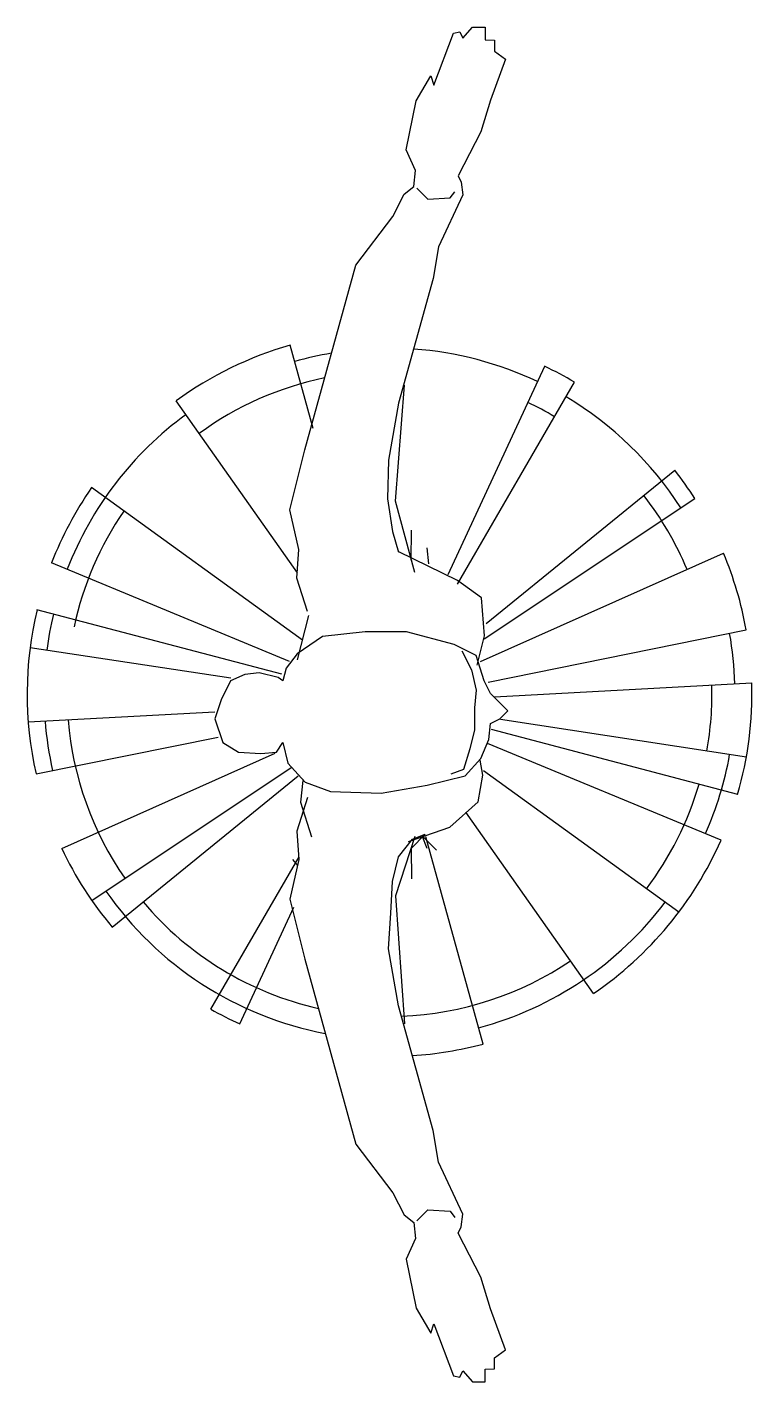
# Model space of a CAD drawing. Extents: x 50749 to 51693, y -20190 to -18426.
import ezdxf

# ---------------------------------------------------------------- set-up
doc = ezdxf.new("R2010")
doc.units = 0
doc.header["$LTSCALE"] = 20
doc.header["$MEASUREMENT"] = 0
doc.layers.add('2D', color=7, linetype='CONTINUOUS')
doc.layers.add('4', color=5, linetype='CONTINUOUS')

msp = doc.modelspace()

# ---------------------------------------------------------------- linework, layer by layer
at = {"layer": '2D', "color": 2, "linetype": 'BYBLOCK'}
for p, q in [((51278.6, -18501.5), (51304.1, -18433.7)), ((51304.1, -18433.7), (51312.4, -18431.8)), ((51312.4, -18431.8), (51316.4, -18440.1)), ((51316.4, -18440.1), (51329, -18425.8)), ((51329, -18425.8), (51345.5, -18426)), ((51345.5, -18426), (51345.3, -18442.5)), ((51345.3, -18442.5), (51357.6, -18442.6)), ((51357.6, -18442.6), (51357.5, -18457)), ((51371.8, -18467.5), (51352.6, -18520.9)), ((51357.5, -18457), (51371.8, -18467.5)), ((51255.7, -18521.9), (51274.7, -18489.1)), ((51274.7, -18489.1), (51278.6, -18501.5)), ((51242.6, -18585.7), (51255.7, -18521.9)), ((51352.6, -18520.9), (51339.8, -18562.1)), ((51339.8, -18562.1), (51310.3, -18619.5)), ((51254.7, -18612.7), (51242.6, -18585.7)), ((51252.4, -18633.3), (51254.7, -18612.7)), ((51310.3, -18619.5), (51314.3, -18627.8)), ((51314.3, -18627.8), (51316.2, -18644.3)), ((51225.2, -18672.2), (51239.9, -18643.4)), ((51239.9, -18643.4), (51252.4, -18633.3)), ((51256.5, -18635.4), (51270.8, -18650)), ((51316.2, -18644.3), (51284.5, -18712)), ((51299.7, -18648.3), (51305.9, -18640.1)), ((51270.8, -18650), (51299.7, -18648.3)), ((51177.1, -18735.6), (51225.2, -18672.2)), ((51284.5, -18712), (51277.9, -18753.2)), ((51110.4, -18976.2), (51177.1, -18735.6)), ((51277.9, -18753.2), (51232.7, -18915.7)), ((51232.7, -18915.7), (51219.5, -18989.8)), ((51091, -19054.4), (51110.4, -18976.2)), ((51219.5, -18989.8), (51218.3, -19039.9)), ((51218.3, -19039.9), (51224.7, -19082.4)), ((51102.8, -19106.1), (51091, -19054.4)), ((51224.7, -19082.4), (51232.6, -19109.6)), ((51249, -19120.1), (51249.4, -19080.9)), ((51100.3, -19143.2), (51102.8, -19106.1)), ((51271.9, -19124.5), (51269.8, -19103.9)), ((51309.6, -19146.3), (51233.2, -19109)), ((51114.2, -19186.7), (51100.3, -19143.2)), ((51340.6, -19168.9), (51309.6, -19146.3)), ((51344.7, -19218.4), (51340.6, -19168.9)), ((51115.2, -19191.8), (51100.8, -19249.5)), ((51133.7, -19219.3), (51100.7, -19242)), ((51189.4, -19213.1), (51133.7, -19219.3)), ((51243, -19213.1), (51189.4, -19213.1)), ((51304.9, -19229.6), (51243, -19213.1)), ((51333.8, -19244), (51304.9, -19229.6)), ((51334.9, -19256.8), (51344.7, -19218.4)), ((51100.7, -19242), (51086.2, -19260.5)), ((51315.2, -19237.8), (51327.6, -19262.6)), ((51344.1, -19277), (51333.8, -19244)), ((51086.2, -19260.5), (51082.1, -19277)), ((51327.6, -19262.6), (51333.8, -19289.4)), ((51014, -19277), (51001.6, -19301.7)), ((51032.6, -19268.8), (51014, -19277)), ((51051.1, -19266.7), (51032.6, -19268.8)), ((51075.9, -19272.9), (51051.1, -19266.7)), ((51082.1, -19277), (51075.9, -19272.9)), ((51352.3, -19293.5), (51344.1, -19277)), ((51333.8, -19289.4), (51331.7, -19312)), ((51364.7, -19305.9), (51352.3, -19293.5)), ((51001.6, -19301.7), (50993.4, -19326.5)), ((51331.7, -19312), (51331.7, -19340.9)), ((51375, -19316.2), (51364.7, -19305.9)), ((51364.7, -19326.5), (51375, -19316.2)), ((50993.4, -19326.5), (51003.7, -19357.4)), ((51350.3, -19353.3), (51352.3, -19332.7)), ((51352.3, -19332.7), (51364.7, -19326.5)), ((51331.7, -19340.9), (51325.5, -19365.6)), ((51340, -19378), (51350.3, -19353.3)), ((51003.7, -19357.4), (51024.3, -19369.8)), ((51024.3, -19369.8), (51053.2, -19371.8)), ((51053.2, -19371.8), (51073.8, -19369.8)), ((51073.8, -19369.8), (51082.1, -19357.4)), ((51082.1, -19357.4), (51088.3, -19384.2)), ((51325.5, -19365.6), (51317.3, -19392.4)), ((51088.3, -19384.2), (51111, -19408.9)), ((51319.3, -19400.7), (51340, -19378)), ((51342.6, -19399.8), (51338.8, -19380.3)), ((51269.8, -19413), (51319.3, -19400.7)), ((51317.3, -19392.4), (51300.8, -19398.6)), ((51336.4, -19434.8), (51342.6, -19399.8)), ((51108.1, -19406.9), (51104.9, -19435)), ((51111, -19408.9), (51144, -19421.3)), ((51144, -19421.3), (51210, -19423.4)), ((51210, -19423.4), (51269.8, -19413)), ((51114.2, -19429.1), (51100.3, -19472.6)), ((51104.9, -19435), (51119.4, -19480.3)), ((51299.3, -19467.8), (51336.4, -19434.8)), ((51100.3, -19472.6), (51102.8, -19509.7)), ((51245.7, -19486.3), (51299.3, -19467.8)), ((51232.6, -19506.1), (51250.9, -19483.2)), ((51267.3, -19476.9), (51249, -19495.6)), ((51250.9, -19483.2), (51267.3, -19476.9)), ((51263.6, -19479), (51282.2, -19497.6)), ((51269.8, -19495.5), (51263.6, -19479)), ((51102.8, -19509.7), (51091, -19561.4)), ((51094.5, -19509.9), (51101, -19517.5)), ((51224.8, -19538.3), (51232.6, -19506.1)), ((51249, -19495.6), (51249.4, -19534.8)), ((51222.6, -19579.7), (51224.8, -19538.3)), ((51091, -19561.4), (51110.4, -19639.5)), ((51219.5, -19625.9), (51222.6, -19579.7)), ((51232.7, -19700.1), (51219.5, -19625.9)), ((51110.4, -19639.5), (51177.1, -19880.2)), ((51277.9, -19862.5), (51232.7, -19700.1)), ((51284.5, -19903.7), (51277.9, -19862.5)), ((51177.1, -19880.2), (51225.2, -19943.6)), ((51316.2, -19971.4), (51284.5, -19903.7)), ((51225.2, -19943.6), (51239.9, -19972.3)), ((51256.5, -19980.4), (51270.8, -19965.8)), ((51270.8, -19965.8), (51299.7, -19967.5)), ((51299.7, -19967.5), (51305.9, -19975.7)), ((51239.9, -19972.3), (51252.4, -19982.5)), ((51252.4, -19982.5), (51254.7, -20003.1)), ((51310.3, -19996.3), (51314.3, -19988)), ((51314.3, -19988), (51316.2, -19971.4)), ((51254.7, -20003.1), (51242.6, -20030)), ((51339.8, -20053.7), (51310.3, -19996.3)), ((51242.6, -20030), (51255.7, -20093.8)), ((51352.6, -20094.8), (51339.8, -20053.7)), ((51255.7, -20093.8), (51274.7, -20126.6)), ((51371.8, -20148.2), (51352.6, -20094.8)), ((51274.7, -20126.6), (51278.6, -20114.2)), ((51278.6, -20114.2), (51304.1, -20182)), ((51357.5, -20158.7), (51371.8, -20148.2)), ((51357.6, -20173.1), (51357.5, -20158.7)), ((51304.1, -20182), (51312.4, -20184)), ((51312.4, -20184), (51316.4, -20175.7)), ((51316.4, -20175.7), (51329, -20190)), ((51345.3, -20173.3), (51357.6, -20173.1)), ((51345.5, -20189.8), (51345.3, -20173.3)), ((51329, -20190), (51345.5, -20189.8))]:
    msp.add_line(p, q, dxfattribs=at)
at = {"layer": '4', "color": 0, "linetype": 'BYBLOCK', "ltscale": 2}
for p, q in [((51121.4, -18948.4), (51091.5, -18840)), ((51297.3, -19138.5), (51423, -18867.4)), ((51309.4, -19151), (51462, -18888.2)), ((51101, -19136.3), (50943.2, -18912.3)), ((51346.8, -19202.2), (51592.4, -19002.8)), ((51107.6, -19224.1), (50832.7, -19025.5)), ((51344.1, -19222.5), (51618.6, -19039.7)), ((51090.7, -19251.7), (50780.7, -19123.4)), ((51339.3, -19252), (51655.9, -19110.8)), ((51080.6, -19268.5), (50761.7, -19184.4)), ((51349.2, -19279), (51685.5, -19210.8)), ((51014.4, -19273.8), (50752.7, -19233.9)), ((51357.5, -19297.8), (51692.7, -19279.7)), ((50750.3, -19330.6), (50993.3, -19317.5)), ((51685.7, -19376.3), (51365.6, -19327.4)), ((50760.5, -19398.3), (50997.8, -19350.2)), ((51674.4, -19425), (51353.8, -19340.5)), ((51652.8, -19484.4), (51348.7, -19358.5)), ((50793.9, -19495.2), (51071.8, -19371.3)), ((50833, -19563), (51093, -19389.7)), ((50859.6, -19597.8), (51102.1, -19400.8)), ((51597.8, -19578.2), (51343.3, -19394.4)), ((51486.7, -19684), (51320.5, -19448)), ((51342.7, -19750), (51268.2, -19480)), ((50988.1, -19704.6), (51103.2, -19506.2)), ((51025.8, -19723.8), (51096.2, -19571.9))]:
    msp.add_line(p, q, dxfattribs=at)
at = {"layer": '4', "color": 2, "linetype": 'BYBLOCK', "ltscale": 2}
for p, q in [((51228.7, -19043), (51240.3, -18892.1)), ((51254, -19136.1), (51228.7, -19043)), ((51254, -19479.7), (51228.7, -19557.1)), ((51228.7, -19557.1), (51240.3, -19723.7))]:
    msp.add_line(p, q, dxfattribs=at)
at = {"layer": '4', "color": 0, "linetype": 'BYBLOCK', "ltscale": 2}
for radius, start, end in [(472, 105.91, 126.0375), (450, 99.6723, 105.9332), (450, 64.627, 85.991), (472, 59.2816, 64.6498), (420, 101.6092, 126.1464), (450, 32.5459, 59.2531), (420, 59.2095, 64.592), (450, 126.0805, 158.8808), (472, 32.5982, 38.0855), (472, 145.3263, 158.8171), (420, 22.6944, 37.9637), (420, 145.4714, 167.9848), (472, 10.1485, 22.8425), (472, 166.5761, 192.7707), (450, 166.6419, 172.7514), (450, 1.672, 10.0844), (420, 349.789, 1.5706), (472, 343.8837, 1.7381), (450, 184.5106, 192.8348), (420, 184.612, 214.8672), (450, 336.1483, 349.8911), (420, 322.8374, 343.717), (472, 304.2788, 336.2119), (472, 205.2341, 220.0523), (450, 214.7871, 259.2817), (420, 220.1741, 257.2505), (450, 284.9372, 322.9252), (420, 272.1351, 304.17), (472, 240.4467, 245.5837), (472, 273.6328, 284.9604)]:
    msp.add_arc((51220.9, -19294), radius, start, end, dxfattribs=at)

doc.saveas('drawing.dxf')
